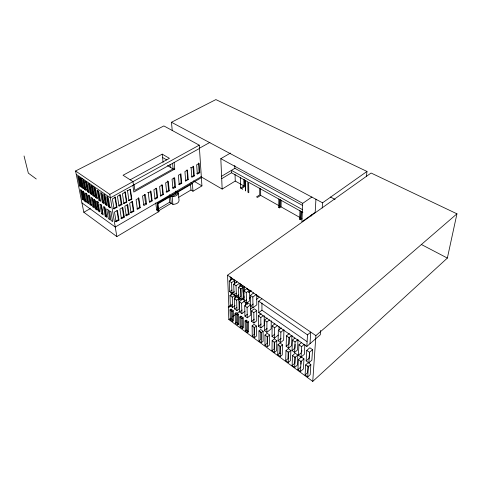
<?xml version="1.0" encoding="UTF-8"?>
<svg xmlns="http://www.w3.org/2000/svg" width="481" height="481" viewBox="0 0 481 481"><rect width="100%" height="100%" fill="white"/><g stroke="black" fill="none" stroke-linecap="round" stroke-linejoin="round"><path stroke-width="0.72" d="M263.113 331.247L263.107 341.245L261.381 342.652L259.012 340.915L258.964 330.922L260.714 329.515L263.113 331.247L261.363 332.66L261.381 342.652M264.201 315.65L264.183 325.276L260.852 327.946L258.441 326.208L258.387 315.843L261.201 313.636M271.242 320.725L271.152 328.884L266.865 332.359L264.424 330.603L264.448 320.22L267.159 318.061M264.959 345.087L264.989 335.077L267.195 333.285L269.631 335.041L269.54 345.051L267.364 346.855L264.959 345.087L267.135 343.296L267.177 336.147M266.865 332.359L266.925 321.969L269.637 319.805M267.364 346.855L267.424 336.838L269.631 335.041M278.325 335.017L274.501 338.173L272.012 336.381L272.138 325.986L274.91 323.749M272.005 350.709L272.132 340.692L274.308 338.895L276.785 340.674L276.599 350.691L274.447 352.507L272.005 350.709L274.158 348.905L274.266 341.757M274.501 338.173L274.657 327.771L277.429 325.517M274.447 352.507L274.603 342.484L276.785 340.674M281.187 200.499L281.054 206.86L279.563 207.87L278.709 207.383L278.86 198.9M279.563 207.87L279.726 199.381M278.709 207.383L280.201 206.379L280.333 199.314M277.747 354.756L277.946 344.727L279.996 343.013L282.503 344.823L282.239 354.858L280.225 356.577L277.747 354.756L279.768 353.042L279.93 345.881M280.639 342.604L280.886 332.185L283.934 329.671L283.652 340.085L280.639 342.604L278.12 340.788L278.325 330.375L281.379 327.874M278.968 330.11L279.046 326.395M280.225 356.577L280.453 346.542L282.503 344.823M285.678 360.66L285.985 350.613L288.305 348.647L290.861 350.487L290.488 360.534L288.197 362.518L285.678 360.66L287.969 358.688L288.209 351.515M288.72 348.148L289.075 337.71L291.967 335.287L291.57 345.725L288.72 348.148L286.147 346.302L286.466 335.864L289.358 333.453M288.197 362.518L288.54 352.465L290.861 350.487M289.231 337.181L289.003 343.891L286.147 346.302M298.016 339.496L297.535 349.946L294.637 352.441L292.033 350.571L292.436 340.121L294.883 338.053M292.123 365.59L292.52 355.543L295.22 353.21L297.811 355.08L297.342 365.133L294.679 367.478L292.123 365.59L294.787 363.263L295.063 356.8M302.026 218.675L300.541 219.727L299.621 219.21L299.976 210.636M294.637 352.441L295.081 341.991L297.523 339.911M295.087 344.354L294.931 348.088L292.033 350.571M300.541 219.727L300.902 211.147M294.679 367.478L295.112 357.419L297.811 355.08M299.621 219.21L301.112 218.158L301.389 211.73M311.947 196.976L302.717 203.343L301.906 221.777L315.175 212.337L315.951 199.14M304.876 344.564L304.341 354.281L301.064 357.149L298.418 355.249L298.917 344.787L301.689 342.412M297.901 369.606L298.382 359.541L301.328 356.968L303.956 358.856L303.403 368.921L300.493 371.512L297.901 369.606L300.811 367.027M301.064 357.149L301.593 346.681L304.365 344.294M300.493 371.512L301.01 361.447L303.956 358.856M300.962 364.153L301.106 361.279M301.743 351.647L301.815 350.156M311.7 216.029L311.766 214.766M305.098 374.952L305.682 364.881L308.177 362.662L310.846 364.586L310.197 374.663L307.732 376.894L305.098 374.952L307.563 372.739L308.002 365.542M261.929 298.749L258.7 301.226L258.76 312.656L306.836 346.452L307.503 334.878L310.726 332.124L310.011 343.699M306.169 360.876L306.776 350.402L309.824 347.745L312.548 349.663L311.862 360.137L308.856 362.812L306.169 360.876L309.175 358.219L309.548 352.236M307.732 376.894L308.351 366.817L310.846 364.586M308.856 362.812L309.505 352.332L312.548 349.663M322.21 208.002L322.553 202.808L366.979 171.44L215.879 99.591L171.47 122.258L172.228 130.441M230.706 305.062L228.301 306.86L228.848 319.558L312.746 381.409L315.891 335.618L456.95 213.817L371.085 173.022L227.555 275.198L228.908 307.299L231.313 305.501M320.623 330.441L320.298 334.776L306.836 346.452M366.408 176.623L366.979 171.44M312.746 381.409L447.36 258.069L456.95 213.817M298.418 355.249L301.154 352.868M278.12 340.788L281.132 338.281M272.012 336.381L274.747 334.139M259.012 340.915L260.744 339.508L260.72 331.656M254.587 337.572L256.511 336.015L256.433 326.034L254.076 324.332L252.116 325.877L252.254 335.852L254.587 337.572L254.479 327.585L256.433 326.034M264.424 330.603L267.099 328.445M252.254 335.852L254.184 334.307L254.106 327.182M258.441 326.208L261.219 324.002M247.595 332.587L248.623 331.77L248.443 321.807L246.122 320.13L245.076 320.941L245.298 330.898L247.595 332.587L247.396 322.625L245.076 320.941M245.298 330.898L246.332 330.086L246.122 320.13M253.932 323.04L256.74 320.827L256.662 310.479L254.263 308.796L251.419 310.991L251.563 321.338L253.932 323.04L253.818 312.686L256.662 310.479M260.852 327.946L260.828 317.568L263.077 315.795M242.382 328.535L243.416 327.729L243.17 317.779L240.879 316.119L239.833 316.925L240.121 326.87L242.382 328.535L242.123 318.584L239.833 316.925M251.563 321.338L254.371 319.131M247.396 322.625L248.443 321.807M240.121 326.87L241.149 326.064L240.879 316.119M258.76 312.656L261.941 310.173L261.935 303.03M237.662 324.94L238.69 324.14L238.39 314.201L236.123 312.56L235.077 313.359L235.419 323.292L237.662 324.94L237.343 315.001L235.077 313.359M247.282 317.803L250.751 315.115L250.595 304.774L248.232 303.12L244.721 305.79L244.949 316.125L247.282 317.803L247.084 307.461L244.721 305.79M242.123 318.584L243.17 317.779M235.419 323.292L236.454 322.498L236.171 313.979M244.949 316.125L247.264 314.34M232.606 321.416L233.634 320.623L233.267 310.702L231.03 309.085L229.984 309.872L230.393 319.787L232.606 321.416L232.227 311.496L229.984 309.872M250.342 309.265L253.168 307.088M253.721 292.863L250.391 295.37L250.553 306.102L252.964 307.798L256.794 304.846L256.722 294.829M250.553 306.102L253.289 304.01M244.144 299.681L242.977 298.863L239.279 301.641L239.58 311.965L241.883 313.624L245.015 311.225M228.848 319.558L230.585 318.23M232.912 316.462L235.233 314.688M236.977 313.359L239.881 311.147M239.58 311.965L242.183 309.98M256.445 299.392L259.295 297.216M230.393 319.787L231.421 318.999L231.03 309.085M247.084 307.461L250.595 304.774M237.343 315.001L238.39 314.201M252.964 307.798L252.832 297.054L256.163 294.528M246.494 303.277L249.495 301.004L249.32 290.29L246.915 288.648L243.879 290.903L244.126 301.611L246.494 303.277L246.278 292.562L243.879 290.903M236.929 310.582L239.165 308.886L238.865 298.587L236.556 296.963L234.289 298.647L234.65 308.946L236.929 310.582L236.652 299.904M241.883 313.624L241.612 303.289L244.787 300.896M244.126 301.611L246.525 299.801M234.65 308.946L236.886 307.257M249.591 298.19L250.739 297.324M232.227 311.496L233.267 310.702M238.654 294.775L236.387 296.458L232.431 293.699L229.96 295.52L230.375 305.808L232.63 307.425L235.071 305.591M244.234 296.134L243.091 296.993L244.288 297.829M248.827 292.695L251.118 290.975M241.179 299.579L243.296 297.992L243.043 287.301L240.668 285.672L238.522 287.247L238.841 297.937L241.179 299.579L240.897 288.883L238.522 287.247M238.841 297.937L240.957 296.356L240.747 288.522M246.278 292.562L249.32 290.29M238.865 298.587L236.598 300.276L234.289 298.647M248.731 291.588L250.535 290.241M230.375 305.808L232.329 304.347M238.522 300.102L240.927 298.304M248.737 292.454L251.142 290.656M236.339 293.157L234.073 294.829L233.7 284.169L237.139 281.662M232.63 307.425L232.245 297.132L234.716 295.304L234.842 298.978M240.897 288.883L243.043 287.301M239.827 285.696L241.029 284.818L239.905 284.049M234.596 284.103L234.475 280.549L232.155 278.962L229.263 281.048L229.696 291.69L231.98 293.302L234.265 291.624M229.696 291.69L231.974 290.019M236.387 296.458L236.039 285.78L239.484 283.267M231.98 293.302L231.583 282.642L234.475 280.549M256.373 197.036L259.746 194.859L259.722 188.125M257.293 197.559L260.666 195.376L260.648 188.642M242.713 189.28L240.578 188.065L243.945 185.961L243.813 179.287M241.787 188.384L244.847 186.466L244.715 179.792M200.896 176.689L222.162 189.069L235.239 181.06L235.047 174.423M221.705 178.685L231.529 172.781L245.13 180.339L245.557 190.951L245.358 180.465L247.793 181.818L247.962 192.262L248.797 192.737L248.641 182.287L302.856 212.416M221.597 176.256L234.866 168.32L302.669 205.483M190.542 184.451L190.981 190.013L192.977 191.228L201.924 185.894L199.242 145.154L163.871 125.932L75.583 170.983L83.802 212.241L116.853 236.592L158.964 211.496L158.063 203.734L157.335 203.253L170.442 195.563L171.224 203.289L158.237 211.015L157.335 203.253M155.802 202.904L156.632 209.956L169.613 202.26L172.913 204.371C175.276 204.329 178.722 203.385 179.07 200.655L178.361 192.977L175.391 191.131L175.655 193.933M178.704 197.3L190.981 190.013M158.063 203.734L192.394 183.568L192.977 191.228M201.317 176.659L115.26 227.05L81.944 202.904M201.383 177.657L157.233 203.559L158.207 211.947M169.276 190.819L166.654 192.34L165.662 182.822L168.314 181.307L169.276 190.819L168.627 190.41L167.659 180.904M116.089 221.777L118.993 220.088L117.43 210.395L114.49 212.073L116.089 221.777L115.494 221.344L118.392 219.661L118.993 220.088M129.142 214.237L126.299 215.891L124.819 206.223L127.699 204.581L129.142 214.237L128.397 213.72L127.062 204.81M140.193 207.72L137.41 209.337L136.069 199.705L138.889 198.1L140.193 207.72L139.634 207.347L138.324 197.727M146.561 204.028L143.813 205.621L142.55 196.014L145.328 194.432L146.561 204.028L145.599 203.391L144.456 194.534M148.262 192.851L151.01 191.282L152.17 200.854L149.459 202.435L148.262 192.851L147.673 192.466M175.559 187.193L172.968 188.696L172.048 179.203L174.663 177.711L175.559 187.193L174.699 186.67L173.869 177.922M124.326 217.129L121.452 218.801L119.919 209.115L122.829 207.455L124.326 217.129L123.671 216.672L122.276 207.696M157.684 197.715L155.002 199.272L153.872 189.712L156.584 188.161L157.684 197.715L156.998 197.27L155.976 188.462M160.678 196.038L163.33 194.498L162.295 184.969L159.614 186.502L160.678 196.038L160.209 195.737L162.861 194.198L163.33 194.498M143.398 204.659L145.599 203.391M191.841 176.617L193.705 175.535L194.306 175.89L191.823 177.333L191.107 167.911L190.494 167.556M196.669 173.773L199.128 172.348L199.783 172.727L197.324 174.158L196.669 164.755L199.152 163.342L199.783 172.727M172.763 187.794L174.699 186.67M178.601 184.391L181.157 182.912L181.77 183.285L179.215 184.764L178.361 175.294L180.946 173.821L181.77 183.285M133.88 211.219L133.303 210.822L130.483 212.452L131.066 212.855L133.88 211.219L132.497 201.569L131.914 201.178M125.553 215.374L128.397 213.72M166.005 191.931L168.627 190.41M188.227 179.563L187.752 179.281L185.233 180.742L185.702 181.024L188.227 179.563L187.47 170.124L184.92 171.579L185.702 181.024M120.803 218.338L123.671 216.672M136.857 208.958L139.634 207.347M149.417 201.731L151.587 200.475L152.17 200.854M154.852 198.515L156.998 197.27M222.162 189.069L220.821 158.658L230.483 153.072M191.107 167.911L193.621 166.48L194.306 175.89M132.497 201.569L129.648 203.198L131.066 212.855M126.84 202.026L123.948 203.661L122.427 193.723L125.355 192.093L126.84 202.026L126.359 201.695L124.868 191.769L125.355 192.093M105.189 216.216L106.8 217.376L105.111 207.726L103.487 206.577L105.189 216.216L105.976 215.765L107.053 216.54M118.843 205.411L121.182 204.088L121.946 204.611L119.023 206.271L117.436 196.308L120.394 194.661L121.946 204.611M116.444 206.854L113.492 208.526L114.039 208.904L116.985 207.233L115.38 197.258L114.827 196.879L116.444 206.854L116.985 207.233M131.848 199.104L131.379 198.791L128.511 200.415L128.986 200.733L131.848 199.104L130.423 189.195L127.525 190.807L127.05 190.494M123.467 203.337L126.359 201.695M110.011 207.828L108.321 197.841L106.65 196.693L108.351 206.668L110.011 207.828L110.66 207.461L109.007 206.301L107.305 196.326M101.605 213.738L103.205 214.887L101.485 205.261L99.88 204.124L101.605 213.738L102.573 213.197L100.986 204.323M174.134 162.512L174.747 169.09L133.826 192.057L132.888 185.365M108.351 206.668L109.007 206.301M98.196 210.828L99.777 211.965L98.034 202.345L96.434 201.22L98.196 210.828L98.833 210.468L99.886 211.225M95.485 208.922L97.048 210.053L95.286 200.451L93.705 199.332L95.485 208.922L96.182 208.532L97.228 209.283M105.297 204.533L106.938 205.688L105.225 195.725L103.565 194.583L105.297 204.533L105.946 204.172L107.041 204.942M102.339 202.549L103.968 203.697L102.231 193.753L100.583 192.622L102.339 202.549L103.102 202.128L104.191 202.892M115.38 197.258L112.386 198.918L114.039 208.904M92.863 206.878L94.42 207.996L92.635 198.412L91.065 197.3L92.863 206.878L93.807 206.355L92.292 198.256M83.802 212.241L90.368 208.61M199.579 148.13L209.914 142.406M199.465 148.473L110.383 197.835L76.251 174.356M98.93 200.234L100.541 201.365L98.773 191.45L97.144 190.332L98.93 200.234L99.621 199.855L100.697 200.607M75.583 170.983L109.806 194.378L199.242 145.154M98.034 202.345L98.677 201.99M89.965 204.629L91.504 205.736L89.694 196.164L88.137 195.064L89.965 204.629L90.729 204.209L91.757 204.942M94.553 187.362L93.891 187.71L95.707 197.601L96.35 197.252L97.421 197.998M87.181 202.603L88.714 203.703L86.881 194.156L85.335 193.061L87.181 202.603L88.011 202.152L86.315 193.344M130.159 179.816L169.426 158.333L162.223 154.142L123.058 175.24L132.972 181.626L133.453 185.053M86.147 201.317L85.131 200.589L83.273 191.077L82.636 191.414L84.5 200.938L86.021 202.026L86.652 201.683M91.739 185.365L91.083 185.714L92.917 195.587L93.567 195.238L94.625 195.977M84.5 200.938L85.131 200.589M90.248 193.584L91.817 194.691L89.977 184.818L88.39 183.724L90.248 193.584L90.933 193.212L91.985 193.945M82.269 199.176L83.778 200.258L81.908 190.741L80.387 189.664L82.269 199.176L83.009 198.773L84.019 199.495M87.987 191.294L86.111 181.457L85.528 181.77L87.404 191.606L87.987 191.294L89.027 192.027M91.083 185.714L92.683 186.814L93.338 186.466M84.566 189.484L86.111 190.566L84.223 180.736L82.666 179.66L84.566 189.484L85.251 189.117L86.285 189.839M81.98 187.686L83.52 188.762L81.608 178.95L80.062 177.886L81.98 187.686L82.624 187.343L83.652 188.065M79.612 185.991L81.139 187.061L79.209 177.267L77.675 176.208L79.612 185.991L80.321 185.618L78.529 176.533M81.608 178.95L82.263 178.613M257.275 296.398L258.381 296.218M174.747 169.09L173.082 168.909L167.466 165.578M330.447 197.018L335.089 199.441M421.398 244.516L447.36 258.069M171.47 122.258L322.553 202.808M220.821 158.658L302.717 203.343M302.627 209.71L231.451 170.364L231.529 172.781M235.239 181.06L243.945 185.961M260.666 195.376L280.201 206.379M281.054 206.86L301.112 218.158M193.007 166.125L193.621 166.48M162.578 157.485L166.763 159.939M193.566 180.94L201.924 185.894M190.885 182.666L192.394 183.568M169.366 194.883L172.144 196.639C174.519 196.663 177.988 195.695 178.361 192.977L172.144 196.639L172.913 204.371M156.632 209.956L158.964 211.496M227.555 275.198L315.891 335.618M85.528 181.77L87.103 182.852L88.967 192.701L87.404 191.606M250.391 295.37L252.832 297.054M258.7 301.226L307.503 334.878M93.891 187.71L95.503 188.823L97.3 198.725L95.707 197.601M229.263 281.048L231.583 282.642M233.7 284.169L236.039 285.78M243.085 292.346L244.101 293.043M261.941 310.173L306.932 341.552M237.235 296.549L238.342 297.324L238.251 294.378M92.917 195.587L94.504 196.705L92.683 186.814M239.279 301.641L241.612 303.289M82.636 191.414L84.163 192.496L86.021 202.026M229.96 295.52L232.245 297.132M258.387 315.843L260.828 317.568M251.419 310.991L253.818 312.686M264.448 320.22L266.925 321.969M286.466 335.864L289.075 337.71M292.436 340.121L295.081 341.991M298.917 344.787L301.593 346.681M306.776 350.402L309.505 352.332M272.138 325.986L274.657 327.771M278.325 330.375L280.886 332.185M228.301 306.86L228.908 307.299M264.989 335.077L267.424 336.838M252.116 325.877L254.479 327.585M258.964 330.922L261.363 332.66M277.946 344.727L280.453 346.542M298.382 359.541L301.01 361.447M285.985 350.613L288.54 352.465M305.682 364.881L308.351 366.817M272.132 340.692L274.603 342.484M292.52 355.543L295.112 357.419M279.768 353.042L280.76 353.769M236.454 322.498L238.69 324.14M231.421 318.999L232.527 319.811M241.149 326.064L242.851 327.308M246.332 330.086L248.052 331.349M36.261 178.998L28.343 173.142L24.05 155.976M81.283 190.001L83.009 198.773M80.85 178.247L82.624 187.343M83.496 179.996L85.251 189.117M89.051 195.382L90.729 204.209M89.087 183.357L90.933 193.212M94.547 199.687L96.182 208.532M91.871 186.069L93.567 195.238M97.216 201.605L98.833 210.468M94.679 188.065L96.35 197.252M97.974 190.656L99.621 199.855M101.479 192.911L103.102 202.128M104.407 206.818L105.976 215.765M104.227 194.222L105.946 204.172M109.806 194.378L116.853 236.592M116.937 210.666L118.392 219.661M119.739 194.853L121.182 204.088M127.525 190.807L128.986 200.733M132.022 201.918L133.303 210.822M130.05 189.586L131.379 198.791M134.097 184.692L134.83 190.338L173.082 168.909L172.595 163.36M150.421 190.903L151.587 200.475M161.82 184.674L162.861 194.198M162.223 154.142L163.083 162.325M169.041 196.645L169.613 202.26M170.027 164.472L170.298 167.256M180.387 174.182L181.157 182.912M186.989 169.847L187.752 179.281M193.061 166.853L193.705 175.535M198.491 162.969L199.128 172.348M231.072 292.49L231.187 295.442M230.357 280.453L230.219 276.9L231.481 277.759L231.559 279.894M232.389 292.695L232.443 294.168M234.716 279.81L234.836 283.363M235.594 295.629L235.666 297.841M236.496 281.265L236.544 282.69M234.776 165.41L234.866 168.32M240.079 283.556L240.157 286.399M241.029 284.818L241.065 286.291M240.326 177.669L240.578 188.065M242.929 285.732L243.067 291.612M243.103 297.709L243.139 299.146M244.456 286.778L244.54 290.452M245.346 301.972L245.424 305.657M247.468 288.275L247.499 289.748M247.336 302.086L247.378 304.245M108.291 210.083L106.65 208.922L108.327 218.584L109.951 219.751L108.291 210.083M111.003 211.917L109.349 210.75L110.997 220.424L112.638 221.603L111.003 211.917"/></g></svg>
